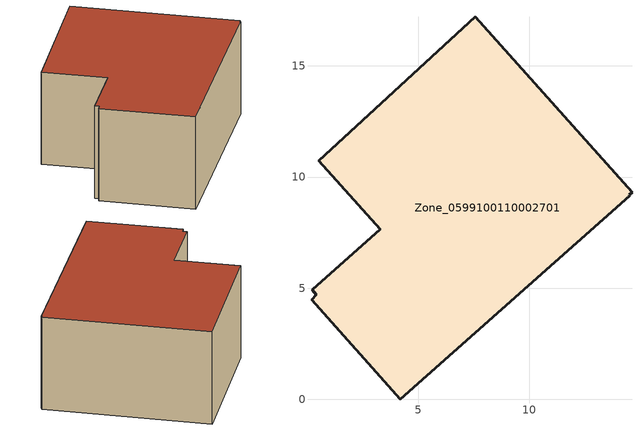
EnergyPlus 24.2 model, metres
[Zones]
Zone_0599100110002701
 floor ground (C_G): 3.3,7.66 0.55,10.73 7.57,17.22 14.62,9.33 14.49,9.21 14.53,9.17 4.2,0 0.21,4.48 0.43,4.7 0.23,4.93 z0
 wall outside (C_F): 0.55,10.73 3.3,7.66 0.23,4.93 0.43,4.7 0.21,4.48 4.2,0 14.53,9.17 14.49,9.21 14.62,9.33 7.57,17.22 0.55,10.73 z0:6.19
 roof outside (C_R): 0.43,4.7 0.21,4.48 4.2,0 14.53,9.17 14.49,9.21 14.62,9.33 7.57,17.22 0.55,10.73 3.3,7.66 0.23,4.93 z6.19
[BUILDING]
Pand.0599100110002701: North Axis=0; Terrain=City; Loads Convergence Tolerance Value=0.04; Temperature Convergence Tolerance Value=0.4; Solar Distribution=FullExterior; Maximum Number of Warmup Days=25; Minimum Number of Warmup Days=1
[Site:Location]
Rotterdam.The.Hague.AP_ZH_NLD Design_Conditions: Latitude=51.96; Longitude=4.45; Time Zone=1; Elevation=-4.5
[SITE:GROUNDTEMPERATURE:BUILDINGSURFACE]
18, 18, 18, 18, 18, 18, 18, 18, 18, 18, 18, 18
[MATERIAL] Thermal Absorptance=0.9; Solar Absorptance=0.7; Visible Absorptance=0.7
Name | Roughness | Thickness | Conductivity | Density | Specific Heat
G.D.2015-2018 | MediumSmooth | 0.15 | 0.0428571 | 540 | 1210
F.D.2015-2018 | Rough | 0.3 | 0.0666667 | 1920 | 840
R.D.2015-2018 | MediumRough | 0.2 | 0.0333333 | 1500 | 1000
[CONSTRUCTION]
C_G: G.D.2015-2018
C_F: F.D.2015-2018
C_R: R.D.2015-2018
[ZONE]
Zone_0599100110002701: Type=1; Multiplier=1; Ceiling Height=Autocalculate; Volume=Autocalculate; Floor Area=autocalculate; Part of Total Floor Area=Yes
[ZONEINFILTRATION:DESIGNFLOWRATE]
Infil_Zone_0599100110002701: Zone or ZoneList or Space or SpaceList=Zone_0599100110002701; Schedule=AlwaysOn; Design Flow Rate Calculation Method=Flow/Area; Flow Rate per Floor Area=0.0021; Constant Term Coefficient=1; Temperature Term Coefficient=0; Velocity Term Coefficient=0; Velocity Squared Term Coefficient=0
[HVACTEMPLATE:ZONE:IDEALLOADSAIRSYSTEM]
Zone_0599100110002701: Maximum Heating Supply Air Temperature=50; Minimum Cooling Supply Air Temperature=13; Maximum Heating Supply Air Humidity Ratio=0.0156; Minimum Cooling Supply Air Humidity Ratio=0.0077; Heating Limit=NoLimit; Cooling Limit=NoLimit; Dehumidification Control Type=ConstantSensibleHeatRatio; Cooling Sensible Heat Ratio=0.7; Dehumidification Setpoint=60; Humidification Control Type=None; Humidification Setpoint=30; Outdoor Air Method=None; Outdoor Air Flow Rate per Person=0.00944; Outdoor Air Flow Rate per Zone Floor Area=0; Outdoor Air Flow Rate per Zone=0; Demand Controlled Ventilation Type=None; Outdoor Air Economizer Type=NoEconomizer; Heat Recovery Type=None; Sensible Heat Recovery Effectiveness=0.7; Latent Heat Recovery Effectiveness=0.65
[ZONECONTROL:THERMOSTAT]
ThermostatControl_Zone_0599100110002701: Zone or ZoneList=Zone_0599100110002701; Control Type Schedule=DualSetpointControlType; Control 1=Thermostat_Zone_0599100110002701; Temperature Difference Between Cutout And Setpoint=0
[THERMOSTATSETPOINT:DUALSETPOINT]
Thermostat_Zone_0599100110002701: Heating Setpoint Temperature Schedule=HeatingSetpoint_Zone_0599100110002701; Cooling Setpoint Temperature Schedule=CoolingSetpoint_Zone_0599100110002701
[SCHEDULE:COMPACT]
HeatingSetpoint_Zone_0599100110002701: Through: 12/31, For: AllDays, Until: 24:00, 21
CoolingSetpoint_Zone_0599100110002701: Through: 12/31, For: AllDays, Until: 24:00, 24
DualSetpointControlType: Through: 12/31, For: AllDays, Until: 24:00, 4
AlwaysOn: Through: 12/31, For: AllDays, Until: 24:00, 1
